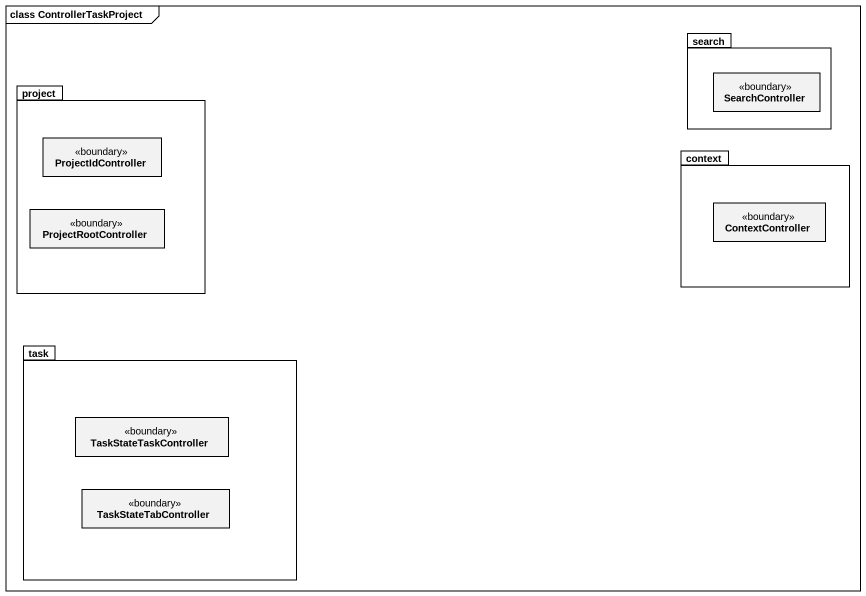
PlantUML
@startuml
mainframe class ControllerTaskProject
hide circle
hide empty members
package search {
  class SearchController <<boundary>>
}
package project {
  class ProjectIdController <<boundary>>
  class ProjectRootController <<boundary>>
}
package context {
  class ContextController <<boundary>>
}
package task {
  class TaskStateTaskController <<boundary>>
  class TaskStateTabController <<boundary>>
}
@enduml
